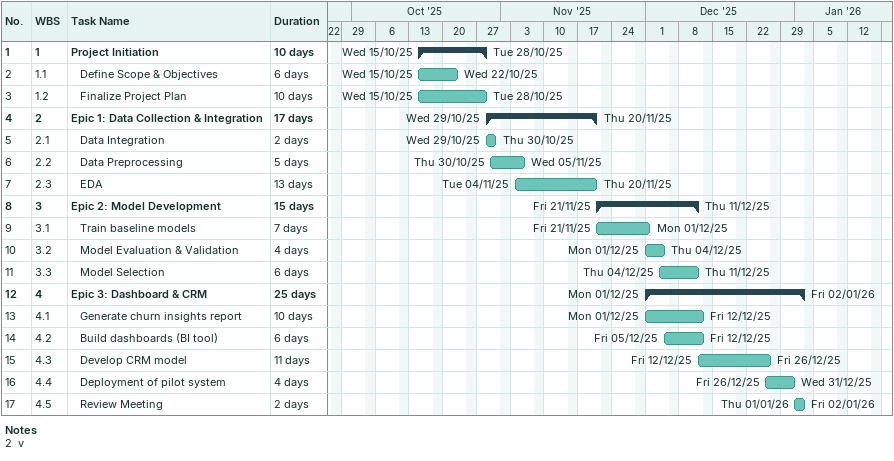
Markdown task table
| ID | WBS | Task | Duration | Start | Finish |
|---|---|---|---|---|---|
| 1 | 1 | **Project Initiation** | 10d | 2025-10-15 | 2025-10-28 |
| 2 | 1.1 | Define Scope & Objectives | 6d | 2025-10-15 | 2025-10-22 |
| 3 | 1.2 | Finalize Project Plan | 10d | 2025-10-15 | 2025-10-28 |
| 4 | 2 | **Epic 1: Data Collection & Integration** | 17d | 2025-10-29 | 2025-11-20 |
| 5 | 2.1 | Data Integration | 2d | 2025-10-29 | 2025-10-30 |
| 6 | 2.2 | Data Preprocessing | 5d | 2025-10-30 | 2025-11-05 |
| 7 | 2.3 | EDA | 13d | 2025-11-04 | 2025-11-20 |
| 8 | 3 | **Epic 2: Model Development** | 15d | 2025-11-21 | 2025-12-11 |
| 9 | 3.1 | Train baseline models | 7d | 2025-11-21 | 2025-12-01 |
| 10 | 3.2 | Model Evaluation & Validation | 4d | 2025-12-01 | 2025-12-04 |
| 11 | 3.3 | Model Selection | 6d | 2025-12-04 | 2025-12-11 |
| 12 | 4 | **Epic 3: Dashboard & CRM** | 25d | 2025-12-01 | 2026-01-02 |
| 13 | 4.1 | Generate churn insights report | 10d | 2025-12-01 | 2025-12-12 |
| 14 | 4.2 | Build dashboards (BI tool) | 6d | 2025-12-05 | 2025-12-12 |
| 15 | 4.3 | Develop CRM model | 11d | 2025-12-12 | 2025-12-26 |
| 16 | 4.4 | Deployment of pilot system | 4d | 2025-12-26 | 2025-12-31 |
| 17 | 4.5 | Review Meeting | 2d | 2026-01-01 | 2026-01-02 |

Notes
- 2: v
